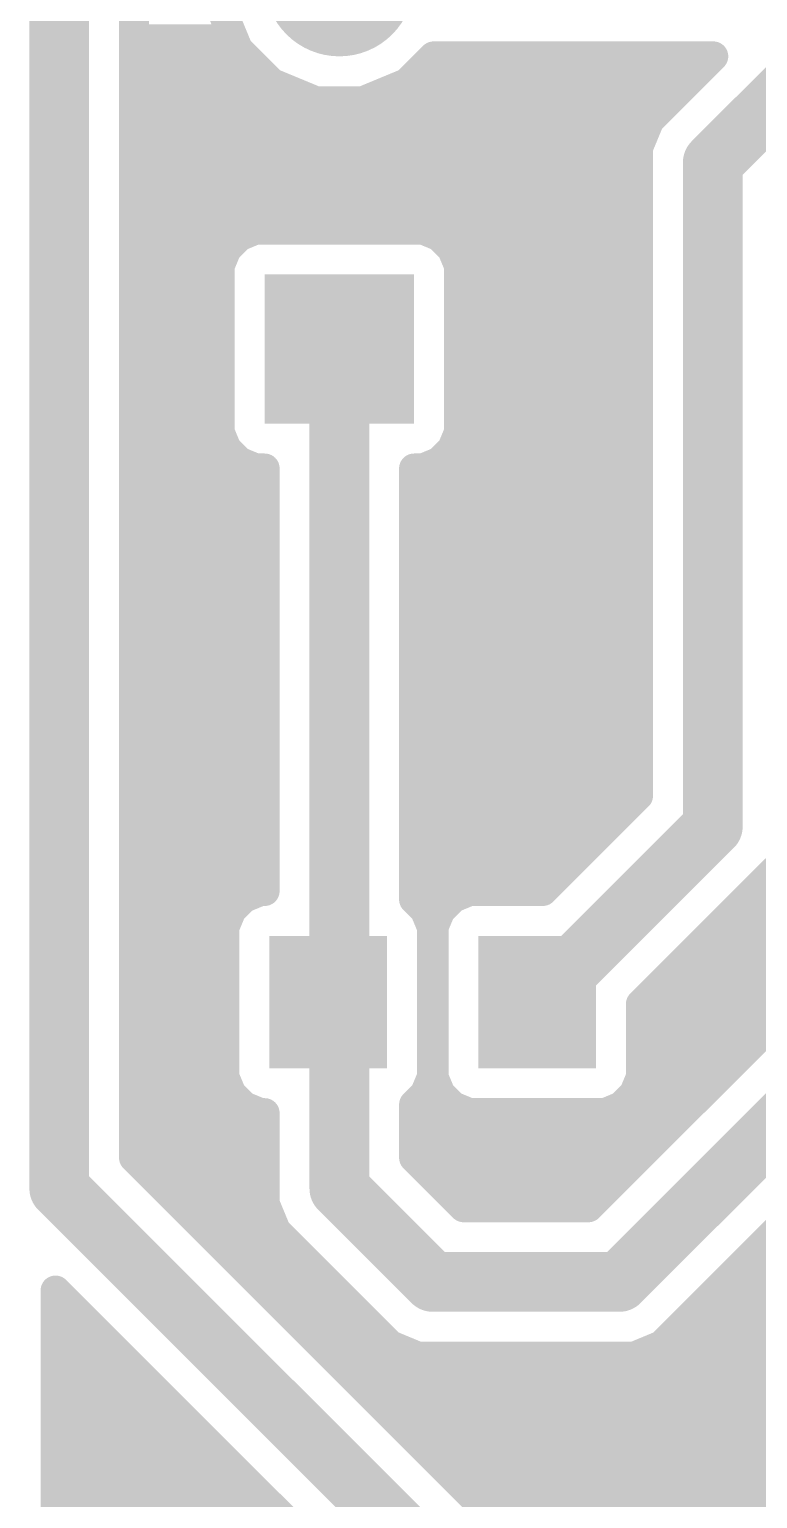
# Model space of a CAD drawing. Extents: x 0.9 to 48.7, y 1 to 48.5.
# Drawn here: x 0.86 to 10.77, y 11.02 to 31.02 of the extents above; entities that cross this region are included whole.
import ezdxf

# ---------------------------------------------------------------- set-up
doc = ezdxf.new("R2010")
doc.units = 0
for name, color, linetype in [('1', 22, 'CONTINUOUS'), ('17', 82, 'CONTINUOUS'), ('18', 82, 'CONTINUOUS')]:
    doc.layers.add(name, color=color, linetype=linetype)

# ---------------------------------------------------------------- blocks, each defined once
blk = doc.blocks.new('RECT')
blk.add_solid([(-0.5, -0.5), (0.5, -0.5), (-0.5, 0.5), (0.5, 0.5)])
blk = doc.blocks.new('SQUAREP')
blk.add_solid([(-0.5, -0.5), (0.5, -0.5), (-0.5, 0.5), (0.5, 0.5)])
blk = doc.blocks.new('ROUNDP')
at = {"const_width": 0.5}
blk.add_lwpolyline([(0, -0.25, 1), (0, 0.25, 1), (0, -0.25)], format="xyb", dxfattribs=at)
blk = doc.blocks.new('ROUNDV')
at = {"const_width": 0.5}
blk.add_lwpolyline([(0, -0.25, 1), (0, 0.25, 1), (0, -0.25)], format="xyb", dxfattribs=at)

msp = doc.modelspace()

# ---------------------------------------------------------------- linework, layer by layer
at = {"layer": '1'}
for points, const_width in [([(1.27, 35.56), (1.27, 15.24)], 0.8128), ([(2.286, 15.6608), (2.286, 35.1392)], 0.4064), ([(12.62, 31.67), (10.16, 29.21)], 0.8128), ([(3.4544, 31.3466), (3.7019, 30.7492)], 0.4064), ([(2.286, 30.8864), (3.645, 30.8864)], 0.4064), ([(3.7019, 30.7492), (4.1592, 30.2919)], 0.4064), ([(6.0008, 30.2919), (6.3629, 30.654)], 0.4064), ([(6.3629, 30.654), (10.1672, 30.654)], 0.4064), ([(10.1672, 30.654), (9.5845, 30.0713)], 0.4064), ([(2.286, 30.48), (3.971, 30.48)], 0.4064), ([(6.1889, 30.48), (9.9932, 30.48)], 0.4064), ([(4.1592, 30.2919), (4.7566, 30.0444)], 0.4064), ([(5.4034, 30.0444), (6.0008, 30.2919)], 0.4064), ([(2.286, 30.0736), (4.6862, 30.0736)], 0.4064), ([(4.7566, 30.0444), (5.4034, 30.0444)], 0.4064), ([(5.4738, 30.0736), (9.5868, 30.0736)], 0.4064), ([(9.5845, 30.0713), (9.2987, 29.7855)], 0.4064), ([(9.5845, 30.0713), (9.5845, 30.0713)], 0.4064), ([(2.286, 29.6672), (9.2497, 29.6672)], 0.4064), ([(9.2987, 29.7855), (9.144, 29.4121)], 0.4064), ([(9.144, 29.4121), (9.144, 20.5888)], 0.4064), ([(10.16, 29.21), (10.16, 20.168)], 0.8128), ([(2.286, 29.2608), (9.144, 29.2608)], 0.4064), ([(2.286, 28.8544), (9.144, 28.8544)], 0.4064), ([(2.286, 28.448), (9.144, 28.448)], 0.4064), ([(3.7187, 28.2028), (3.5472, 28.0313)], 0.4064), ([(3.9427, 28.2956), (3.7187, 28.2028)], 0.4064), ([(6.2173, 28.2956), (3.9427, 28.2956)], 0.4064), ([(6.4413, 28.2028), (6.2173, 28.2956)], 0.4064), ([(6.6128, 28.0313), (6.4413, 28.2028)], 0.4064), ([(2.286, 28.0416), (3.5575, 28.0416)], 0.4064), ([(3.5472, 28.0313), (3.4544, 27.8073)], 0.4064), ([(6.6025, 28.0416), (9.144, 28.0416)], 0.4064), ([(6.7056, 27.8073), (6.6128, 28.0313)], 0.4064), ([(3.4544, 27.8073), (3.4544, 25.5327)], 0.4064), ([(6.7056, 25.5327), (6.7056, 27.8073)], 0.4064), ([(2.286, 27.6352), (3.4544, 27.6352)], 0.4064), ([(6.7056, 27.6352), (9.144, 27.6352)], 0.4064), ([(2.286, 27.2288), (3.4544, 27.2288)], 0.4064), ([(6.7056, 27.2288), (9.144, 27.2288)], 0.4064), ([(2.286, 26.8224), (3.4544, 26.8224)], 0.4064), ([(5.08, 26.67), (5.08, 17.932)], 0.8128), ([(6.7056, 26.8224), (9.144, 26.8224)], 0.4064), ([(2.286, 26.416), (3.4544, 26.416)], 0.4064), ([(6.7056, 26.416), (9.144, 26.416)], 0.4064), ([(2.286, 26.0096), (3.4544, 26.0096)], 0.4064), ([(6.7056, 26.0096), (9.144, 26.0096)], 0.4064), ([(2.286, 25.6032), (3.4544, 25.6032)], 0.4064), ([(6.7056, 25.6032), (9.144, 25.6032)], 0.4064), ([(3.4544, 25.5327), (3.5472, 25.3087)], 0.4064), ([(6.6128, 25.3087), (6.7056, 25.5327)], 0.4064), ([(3.5472, 25.3087), (3.7187, 25.1372)], 0.4064), ([(6.4413, 25.1372), (6.6128, 25.3087)], 0.4064), ([(2.286, 25.1968), (3.6591, 25.1968)], 0.4064), ([(3.7187, 25.1372), (3.9427, 25.0444)], 0.4064), ([(3.9427, 25.0444), (4.064, 25.0444)], 0.4064), ([(4.064, 25.0444), (4.064, 19.2911)], 0.4064), ([(6.096, 19.1756), (6.096, 25.0444)], 0.4064), ([(6.096, 25.0444), (6.2173, 25.0444)], 0.4064), ([(6.2173, 25.0444), (6.4413, 25.1372)], 0.4064), ([(6.5009, 25.1968), (9.144, 25.1968)], 0.4064), ([(2.286, 24.7904), (4.064, 24.7904)], 0.4064), ([(6.096, 24.7904), (9.144, 24.7904)], 0.4064), ([(2.286, 24.384), (4.064, 24.384)], 0.4064), ([(6.096, 24.384), (9.144, 24.384)], 0.4064), ([(2.286, 23.9776), (4.064, 23.9776)], 0.4064), ([(6.096, 23.9776), (9.144, 23.9776)], 0.4064), ([(2.286, 23.5712), (4.064, 23.5712)], 0.4064), ([(6.096, 23.5712), (9.144, 23.5712)], 0.4064), ([(2.286, 23.1648), (4.064, 23.1648)], 0.4064), ([(6.096, 23.1648), (9.144, 23.1648)], 0.4064), ([(2.286, 22.7584), (4.064, 22.7584)], 0.4064), ([(6.096, 22.7584), (9.144, 22.7584)], 0.4064), ([(2.286, 22.352), (4.064, 22.352)], 0.4064), ([(6.096, 22.352), (9.144, 22.352)], 0.4064), ([(2.286, 21.9456), (4.064, 21.9456)], 0.4064), ([(6.096, 21.9456), (9.144, 21.9456)], 0.4064), ([(2.286, 21.5392), (4.064, 21.5392)], 0.4064), ([(6.096, 21.5392), (9.144, 21.5392)], 0.4064), ([(2.286, 21.1328), (4.064, 21.1328)], 0.4064), ([(6.096, 21.1328), (9.144, 21.1328)], 0.4064), ([(2.286, 20.7264), (4.064, 20.7264)], 0.4064), ([(6.096, 20.7264), (9.144, 20.7264)], 0.4064), ([(9.144, 20.5888), (7.8463, 19.2911)], 0.4064), ([(2.286, 20.32), (4.064, 20.32)], 0.4064), ([(6.096, 20.32), (8.8752, 20.32)], 0.4064), ([(10.16, 20.168), (7.772, 17.78)], 0.8128), ([(2.286, 19.9136), (4.064, 19.9136)], 0.4064), ([(6.096, 19.9136), (8.4688, 19.9136)], 0.4064), ([(2.286, 19.5072), (4.064, 19.5072)], 0.4064), ([(6.096, 19.5072), (8.0624, 19.5072)], 0.4064), ([(9.1816, 17.7528), (11.0213, 19.5925)], 0.4064), ([(10.936, 19.5072), (11.684, 19.5072)], 0.4064), ([(3.7827, 19.1983), (3.6112, 19.0268)], 0.4064), ([(4.0067, 19.2911), (3.7827, 19.1983)], 0.4064), ([(4.064, 19.2911), (4.0067, 19.2911)], 0.4064), ([(6.6267, 19.1983), (6.4552, 19.0268)], 0.4064), ([(6.8507, 19.2911), (6.6267, 19.1983)], 0.4064), ([(7.8463, 19.2911), (6.8507, 19.2911)], 0.4064), ([(2.286, 19.1008), (3.6852, 19.1008)], 0.4064), ([(3.6112, 19.0268), (3.5184, 18.8028)], 0.4064), ([(6.2448, 19.0268), (6.096, 19.1756)], 0.4064), ([(6.1708, 19.1008), (6.5292, 19.1008)], 0.4064), ([(6.3376, 18.8028), (6.2448, 19.0268)], 0.4064), ([(6.4552, 19.0268), (6.3624, 18.8028)], 0.4064), ([(10.5296, 19.1008), (11.684, 19.1008)], 0.4064), ([(3.5184, 18.8028), (3.5184, 16.7572)], 0.4064), ([(6.3376, 16.7572), (6.3376, 18.8028)], 0.4064), ([(6.3624, 18.8028), (6.3624, 16.7572)], 0.4064), ([(2.286, 18.6944), (3.5184, 18.6944)], 0.4064), ([(6.3376, 18.6944), (6.3624, 18.6944)], 0.4064), ([(10.1232, 18.6944), (11.684, 18.6944)], 0.4064), ([(2.286, 18.288), (3.5184, 18.288)], 0.4064), ([(6.3376, 18.288), (6.3624, 18.288)], 0.4064), ([(11.684, 18.2008), (8.4692, 14.986)], 0.4064), ([(9.7168, 18.288), (11.684, 18.288)], 0.4064), ([(5.08, 17.932), (4.928, 17.78)], 0.8128), ([(2.286, 17.8816), (3.5184, 17.8816)], 0.4064), ([(5.08, 17.628), (5.08, 15.24)], 0.8128), ([(6.3376, 17.8816), (6.3624, 17.8816)], 0.4064), ([(12.7, 17.78), (8.89, 13.97)], 0.8128), ([(9.3104, 17.8816), (11.3648, 17.8816)], 0.4064), ([(5.08, 17.628), (4.928, 17.78)], 0.4064), ([(9.1816, 16.7572), (9.1816, 17.7528)], 0.4064), ([(2.286, 17.4752), (3.5184, 17.4752)], 0.4064), ([(6.3376, 17.4752), (6.3624, 17.4752)], 0.4064), ([(9.1816, 17.4752), (10.9584, 17.4752)], 0.4064), ([(9.7513, 13.3945), (13.5613, 17.2045)], 0.4064), ([(2.286, 17.0688), (3.5184, 17.0688)], 0.4064), ([(6.3376, 17.0688), (6.3624, 17.0688)], 0.4064), ([(9.1816, 17.0688), (10.552, 17.0688)], 0.4064), ([(2.286, 16.6624), (3.5577, 16.6624)], 0.4064), ([(3.5184, 16.7572), (3.6112, 16.5332)], 0.4064), ([(6.2448, 16.5332), (6.3376, 16.7572)], 0.4064), ([(6.2983, 16.6624), (6.4017, 16.6624)], 0.4064), ([(6.3624, 16.7572), (6.4552, 16.5332)], 0.4064), ([(9.0888, 16.5332), (9.1816, 16.7572)], 0.4064), ([(9.1423, 16.6624), (10.1456, 16.6624)], 0.4064), ([(3.6112, 16.5332), (3.7827, 16.3617)], 0.4064), ([(6.096, 16.3844), (6.2448, 16.5332)], 0.4064), ([(6.4552, 16.5332), (6.6267, 16.3617)], 0.4064), ([(8.9173, 16.3617), (9.0888, 16.5332)], 0.4064), ([(2.286, 16.256), (4.064, 16.256)], 0.4064), ([(3.7827, 16.3617), (4.0067, 16.2689)], 0.4064), ([(4.0067, 16.2689), (4.064, 16.2689)], 0.4064), ([(4.064, 16.2689), (4.064, 15.0379)], 0.4064), ([(6.096, 15.6608), (6.096, 16.3844)], 0.4064), ([(6.096, 16.256), (9.7392, 16.256)], 0.4064), ([(6.6267, 16.3617), (6.8507, 16.2689)], 0.4064), ([(6.8507, 16.2689), (8.6933, 16.2689)], 0.4064), ([(8.6933, 16.2689), (8.9173, 16.3617)], 0.4064), ([(2.286, 15.8496), (4.064, 15.8496)], 0.4064), ([(6.096, 15.8496), (9.3328, 15.8496)], 0.4064), ([(8.0408, 9.906), (2.286, 15.6608)], 0.4064), ([(6.7708, 14.986), (6.096, 15.6608)], 0.4064), ([(1.27, 15.24), (7.62, 8.89)], 0.8128), ([(2.5036, 15.4432), (4.064, 15.4432)], 0.4064), ([(5.08, 15.24), (6.35, 13.97)], 0.8128), ([(6.3136, 15.4432), (8.9264, 15.4432)], 0.4064), ([(2.91, 15.0368), (4.0645, 15.0368)], 0.4064), ([(4.064, 15.0379), (4.2187, 14.6645)], 0.4064), ([(6.72, 15.0368), (8.52, 15.0368)], 0.4064), ([(8.4692, 14.986), (6.7708, 14.986)], 0.4064), ([(3.3164, 14.6304), (4.2528, 14.6304)], 0.4064), ([(4.2187, 14.6645), (5.4887, 13.3945)], 0.4064), ([(3.7228, 14.224), (4.6592, 14.224)], 0.4064), ([(10.5808, 14.224), (11.7055, 14.224)], 0.4064), ([(6.35, 13.97), (8.89, 13.97)], 0.8128), ([(1.2192, 1.2192), (1.2192, 13.854)], 0.4064), ([(1.2192, 13.854), (6.7587, 8.3145)], 0.4064), ([(1.2192, 13.8176), (1.2556, 13.8176)], 0.4064), ([(4.1292, 13.8176), (5.0656, 13.8176)], 0.4064), ([(10.1744, 13.8176), (11.684, 13.8176)], 0.4064), ([(1.2192, 13.4112), (1.662, 13.4112)], 0.4064), ([(4.5356, 13.4112), (5.472, 13.4112)], 0.4064), ([(9.768, 13.4112), (11.684, 13.4112)], 0.4064), ([(5.4887, 13.3945), (5.7745, 13.1087)], 0.4064), ([(9.4655, 13.1087), (9.7513, 13.3945)], 0.4064), ([(1.2192, 13.0048), (2.0684, 13.0048)], 0.4064), ([(4.942, 13.0048), (6.0253, 13.0048)], 0.4064), ([(5.7745, 13.1087), (6.1479, 12.954)], 0.4064), ([(9.0921, 12.954), (9.4655, 13.1087)], 0.4064), ([(9.2147, 13.0048), (11.684, 13.0048)], 0.4064), ([(6.1479, 12.954), (9.0921, 12.954)], 0.4064), ([(1.2192, 12.5984), (2.4748, 12.5984)], 0.4064), ([(5.3484, 12.5984), (11.684, 12.5984)], 0.4064), ([(1.2192, 12.192), (2.8812, 12.192)], 0.4064), ([(5.7548, 12.192), (11.684, 12.192)], 0.4064), ([(1.2192, 11.7856), (3.2876, 11.7856)], 0.4064), ([(6.1612, 11.7856), (11.684, 11.7856)], 0.4064), ([(1.2192, 11.3792), (3.694, 11.3792)], 0.4064), ([(6.5676, 11.3792), (11.684, 11.3792)], 0.4064), ([(1.2192, 10.9728), (4.1004, 10.9728)], 0.4064), ([(6.974, 10.9728), (11.684, 10.9728)], 0.4064)]:
    msp.add_lwpolyline(points, dxfattribs=dict(at, const_width=const_width))
for points, const_width in [([(2.286, 30.988, 1), (2.286, 30.7848)], 0.2032), ([(3.645, 30.7848, 1), (3.645, 30.988)], 0.2032), ([(3.7737, 30.821, 1), (3.63, 30.6773)], 0.2032), ([(3.608, 30.7103, 1), (3.7957, 30.788)], 0.2032), ([(6.3629, 30.7556, 1), (6.3629, 30.5524)], 0.2032), ([(6.4348, 30.5822, 1), (6.2911, 30.7258)], 0.2032), ([(10.239, 30.5822, 1), (10.0953, 30.7258)], 0.2032), ([(10.1672, 30.5524, 1), (10.1672, 30.7556)], 0.2032), ([(2.286, 30.5816, 1), (2.286, 30.3784)], 0.2032), ([(3.971, 30.3784, 1), (3.971, 30.5816)], 0.2032), ([(6.1889, 30.5816, 1), (6.1889, 30.3784)], 0.2032), ([(9.9932, 30.3784, 1), (9.9932, 30.5816)], 0.2032), ([(4.198, 30.3857, 1), (4.1203, 30.198)], 0.2032), ([(4.0873, 30.22, 1), (4.231, 30.3637)], 0.2032), ([(5.929, 30.3637, 1), (6.0727, 30.22)], 0.2032), ([(6.0397, 30.198, 1), (5.9619, 30.3857)], 0.2032), ([(2.286, 30.1752, 1), (2.286, 29.972)], 0.2032), ([(4.7566, 30.146, 1), (4.7566, 29.9428)], 0.2032), ([(4.6862, 29.972, 1), (4.6862, 30.1752)], 0.2032), ([(4.7178, 29.9505, 1), (4.7955, 30.1383)], 0.2032), ([(5.3645, 30.1383, 1), (5.4422, 29.9505)], 0.2032), ([(5.4738, 30.1752, 1), (5.4738, 29.972)], 0.2032), ([(5.4034, 29.9428, 1), (5.4034, 30.146)], 0.2032), ([(9.5126, 30.1432, 1), (9.6563, 29.9995)], 0.2032), ([(9.5845, 30.1729, 1), (9.5845, 29.9697)], 0.2032), ([(9.6563, 29.9995, 1), (9.5126, 30.1432)], 0.2032), ([(9.5845, 29.9697, 1), (9.5845, 30.1729)], 0.2032), ([(9.5868, 29.972, 1), (9.5868, 30.1752)], 0.2032), ([(2.286, 29.7688, 1), (2.286, 29.5656)], 0.2032), ([(9.2268, 29.8574, 1), (9.3705, 29.7137)], 0.2032), ([(9.3925, 29.7466, 1), (9.2048, 29.8244)], 0.2032), ([(9.2497, 29.5656, 1), (9.2497, 29.7688)], 0.2032), ([(9.2456, 29.4121, 1), (9.0424, 29.4121)], 0.2032), ([(10.3632, 29.21, 1), (9.9568, 29.21)], 0.4064), ([(2.286, 29.3624, 1), (2.286, 29.1592)], 0.2032), ([(9.0501, 29.451, 1), (9.2379, 29.3732)], 0.2032), ([(9.144, 29.1592, 1), (9.144, 29.3624)], 0.2032), ([(10.0163, 29.3537, 1), (10.3037, 29.0663)], 0.4064), ([(2.286, 28.956, 1), (2.286, 28.7528)], 0.2032), ([(9.144, 28.7528, 1), (9.144, 28.956)], 0.2032), ([(2.286, 28.5496, 1), (2.286, 28.3464)], 0.2032), ([(9.144, 28.3464, 1), (9.144, 28.5496)], 0.2032), ([(3.7905, 28.1309, 1), (3.6468, 28.2746)], 0.2032), ([(3.9427, 28.3972, 1), (3.9427, 28.194)], 0.2032), ([(3.9816, 28.2017, 1), (3.9039, 28.3895)], 0.2032), ([(6.2561, 28.3895, 1), (6.1784, 28.2017)], 0.2032), ([(6.2173, 28.194, 1), (6.2173, 28.3972)], 0.2032), ([(6.5132, 28.2746, 1), (6.3695, 28.1309)], 0.2032), ([(2.286, 28.1432, 1), (2.286, 27.94)], 0.2032), ([(3.4754, 28.1032, 1), (3.619, 27.9595)], 0.2032), ([(3.6411, 27.9924, 1), (3.4533, 28.0702)], 0.2032), ([(3.5575, 27.94, 1), (3.5575, 28.1432)], 0.2032), ([(3.6798, 28.2967, 1), (3.7576, 28.1089)], 0.2032), ([(6.4024, 28.1089, 1), (6.4802, 28.2967)], 0.2032), ([(6.6025, 28.1432, 1), (6.6025, 27.94)], 0.2032), ([(6.7067, 28.0702, 1), (6.5189, 27.9924)], 0.2032), ([(6.5409, 27.9595, 1), (6.6846, 28.1032)], 0.2032), ([(9.144, 27.94, 1), (9.144, 28.1432)], 0.2032), ([(3.556, 27.8073, 1), (3.3528, 27.8073)], 0.2032), ([(6.8072, 27.8073, 1), (6.604, 27.8073)], 0.2032), ([(2.286, 27.7368, 1), (2.286, 27.5336)], 0.2032), ([(3.3605, 27.8461, 1), (3.5483, 27.7684)], 0.2032), ([(3.4544, 27.5336, 1), (3.4544, 27.7368)], 0.2032), ([(6.7056, 27.7368, 1), (6.7056, 27.5336)], 0.2032), ([(6.6117, 27.7684, 1), (6.7995, 27.8461)], 0.2032), ([(9.144, 27.5336, 1), (9.144, 27.7368)], 0.2032), ([(2.286, 27.3304, 1), (2.286, 27.1272)], 0.2032), ([(3.4544, 27.1272, 1), (3.4544, 27.3304)], 0.2032), ([(6.7056, 27.3304, 1), (6.7056, 27.1272)], 0.2032), ([(9.144, 27.1272, 1), (9.144, 27.3304)], 0.2032), ([(2.286, 26.924, 1), (2.286, 26.7208)], 0.2032), ([(3.4544, 26.7208, 1), (3.4544, 26.924)], 0.2032), ([(5.2832, 26.67, 1), (4.8768, 26.67)], 0.4064), ([(6.7056, 26.924, 1), (6.7056, 26.7208)], 0.2032), ([(9.144, 26.7208, 1), (9.144, 26.924)], 0.2032), ([(2.286, 26.5176, 1), (2.286, 26.3144)], 0.2032), ([(3.4544, 26.3144, 1), (3.4544, 26.5176)], 0.2032), ([(6.7056, 26.5176, 1), (6.7056, 26.3144)], 0.2032), ([(9.144, 26.3144, 1), (9.144, 26.5176)], 0.2032), ([(2.286, 26.1112, 1), (2.286, 25.908)], 0.2032), ([(3.4544, 25.908, 1), (3.4544, 26.1112)], 0.2032), ([(6.7056, 26.1112, 1), (6.7056, 25.908)], 0.2032), ([(9.144, 25.908, 1), (9.144, 26.1112)], 0.2032), ([(2.286, 25.7048, 1), (2.286, 25.5016)], 0.2032), ([(3.4544, 25.5016, 1), (3.4544, 25.7048)], 0.2032), ([(6.7056, 25.7048, 1), (6.7056, 25.5016)], 0.2032), ([(9.144, 25.5016, 1), (9.144, 25.7048)], 0.2032), ([(3.5483, 25.5716, 1), (3.3605, 25.4939)], 0.2032), ([(3.3528, 25.5327, 1), (3.556, 25.5327)], 0.2032), ([(6.604, 25.5327, 1), (6.8072, 25.5327)], 0.2032), ([(6.7995, 25.4939, 1), (6.6117, 25.5716)], 0.2032), ([(3.619, 25.3805, 1), (3.4754, 25.2368)], 0.2032), ([(3.4533, 25.2698, 1), (3.6411, 25.3476)], 0.2032), ([(6.5189, 25.3476, 1), (6.7067, 25.2698)], 0.2032), ([(6.6846, 25.2368, 1), (6.5409, 25.3805)], 0.2032), ([(2.286, 25.2984, 1), (2.286, 25.0952)], 0.2032), ([(3.7576, 25.2311, 1), (3.6798, 25.0433)], 0.2032), ([(3.6468, 25.0654, 1), (3.7905, 25.209)], 0.2032), ([(3.6591, 25.0952, 1), (3.6591, 25.2984)], 0.2032), ([(3.9427, 25.146, 1), (3.9427, 24.9428)], 0.2032), ([(3.9039, 24.9505, 1), (3.9816, 25.1383)], 0.2032), ([(4.1656, 25.0444, 1), (3.9624, 25.0444)], 0.2032), ([(4.064, 24.9428, 1), (4.064, 25.146)], 0.2032), ([(6.1976, 25.0444, 1), (5.9944, 25.0444)], 0.2032), ([(6.096, 25.146, 1), (6.096, 24.9428)], 0.2032), ([(6.1784, 25.1383, 1), (6.2561, 24.9505)], 0.2032), ([(6.2173, 24.9428, 1), (6.2173, 25.146)], 0.2032), ([(6.3695, 25.209, 1), (6.5132, 25.0654)], 0.2032), ([(6.5009, 25.2984, 1), (6.5009, 25.0952)], 0.2032), ([(6.4802, 25.0433, 1), (6.4024, 25.2311)], 0.2032), ([(9.144, 25.0952, 1), (9.144, 25.2984)], 0.2032), ([(2.286, 24.892, 1), (2.286, 24.6888)], 0.2032), ([(4.064, 24.6888, 1), (4.064, 24.892)], 0.2032), ([(6.096, 24.892, 1), (6.096, 24.6888)], 0.2032), ([(9.144, 24.6888, 1), (9.144, 24.892)], 0.2032), ([(2.286, 24.4856, 1), (2.286, 24.2824)], 0.2032), ([(4.064, 24.2824, 1), (4.064, 24.4856)], 0.2032), ([(6.096, 24.4856, 1), (6.096, 24.2824)], 0.2032), ([(9.144, 24.2824, 1), (9.144, 24.4856)], 0.2032), ([(2.286, 24.0792, 1), (2.286, 23.876)], 0.2032), ([(4.064, 23.876, 1), (4.064, 24.0792)], 0.2032), ([(6.096, 24.0792, 1), (6.096, 23.876)], 0.2032), ([(9.144, 23.876, 1), (9.144, 24.0792)], 0.2032), ([(2.286, 23.6728, 1), (2.286, 23.4696)], 0.2032), ([(4.064, 23.4696, 1), (4.064, 23.6728)], 0.2032), ([(6.096, 23.6728, 1), (6.096, 23.4696)], 0.2032), ([(9.144, 23.4696, 1), (9.144, 23.6728)], 0.2032), ([(2.286, 23.2664, 1), (2.286, 23.0632)], 0.2032), ([(4.064, 23.0632, 1), (4.064, 23.2664)], 0.2032), ([(6.096, 23.2664, 1), (6.096, 23.0632)], 0.2032), ([(9.144, 23.0632, 1), (9.144, 23.2664)], 0.2032), ([(2.286, 22.86, 1), (2.286, 22.6568)], 0.2032), ([(4.064, 22.6568, 1), (4.064, 22.86)], 0.2032), ([(6.096, 22.86, 1), (6.096, 22.6568)], 0.2032), ([(9.144, 22.6568, 1), (9.144, 22.86)], 0.2032), ([(2.286, 22.4536, 1), (2.286, 22.2504)], 0.2032), ([(4.064, 22.2504, 1), (4.064, 22.4536)], 0.2032), ([(6.096, 22.4536, 1), (6.096, 22.2504)], 0.2032), ([(9.144, 22.2504, 1), (9.144, 22.4536)], 0.2032), ([(2.286, 22.0472, 1), (2.286, 21.844)], 0.2032), ([(4.064, 21.844, 1), (4.064, 22.0472)], 0.2032), ([(6.096, 22.0472, 1), (6.096, 21.844)], 0.2032), ([(9.144, 21.844, 1), (9.144, 22.0472)], 0.2032), ([(2.286, 21.6408, 1), (2.286, 21.4376)], 0.2032), ([(4.064, 21.4376, 1), (4.064, 21.6408)], 0.2032), ([(6.096, 21.6408, 1), (6.096, 21.4376)], 0.2032), ([(9.144, 21.4376, 1), (9.144, 21.6408)], 0.2032), ([(2.286, 21.2344, 1), (2.286, 21.0312)], 0.2032), ([(4.064, 21.0312, 1), (4.064, 21.2344)], 0.2032), ([(6.096, 21.2344, 1), (6.096, 21.0312)], 0.2032), ([(9.144, 21.0312, 1), (9.144, 21.2344)], 0.2032), ([(2.286, 20.828, 1), (2.286, 20.6248)], 0.2032), ([(4.064, 20.6248, 1), (4.064, 20.828)], 0.2032), ([(6.096, 20.828, 1), (6.096, 20.6248)], 0.2032), ([(9.144, 20.6248, 1), (9.144, 20.828)], 0.2032), ([(9.0424, 20.5888, 1), (9.2456, 20.5888)], 0.2032), ([(9.2158, 20.517, 1), (9.0722, 20.6607)], 0.2032), ([(2.286, 20.4216, 1), (2.286, 20.2184)], 0.2032), ([(4.064, 20.2184, 1), (4.064, 20.4216)], 0.2032), ([(6.096, 20.4216, 1), (6.096, 20.2184)], 0.2032), ([(8.8752, 20.2184, 1), (8.8752, 20.4216)], 0.2032), ([(10.3037, 20.0243, 1), (10.0163, 20.3117)], 0.4064), ([(9.9568, 20.168, 1), (10.3632, 20.168)], 0.4064), ([(2.286, 20.0152, 1), (2.286, 19.812)], 0.2032), ([(4.064, 19.812, 1), (4.064, 20.0152)], 0.2032), ([(6.096, 20.0152, 1), (6.096, 19.812)], 0.2032), ([(8.4688, 19.812, 1), (8.4688, 20.0152)], 0.2032), ([(2.286, 19.6088, 1), (2.286, 19.4056)], 0.2032), ([(4.064, 19.4056, 1), (4.064, 19.6088)], 0.2032), ([(6.096, 19.6088, 1), (6.096, 19.4056)], 0.2032), ([(8.0624, 19.4056, 1), (8.0624, 19.6088)], 0.2032), ([(10.936, 19.6088, 1), (10.936, 19.4056)], 0.2032), ([(3.8545, 19.1264, 1), (3.7108, 19.2701)], 0.2032), ([(4.0067, 19.3927, 1), (4.0067, 19.1895)], 0.2032), ([(4.0456, 19.1972, 1), (3.9679, 19.385)], 0.2032), ([(4.064, 19.1895, 1), (4.064, 19.3927)], 0.2032), ([(6.6985, 19.1264, 1), (6.5548, 19.2701)], 0.2032), ([(6.8507, 19.3927, 1), (6.8507, 19.1895)], 0.2032), ([(6.8896, 19.1972, 1), (6.8119, 19.385)], 0.2032), ([(7.7744, 19.3629, 1), (7.9181, 19.2193)], 0.2032), ([(7.8463, 19.1895, 1), (7.8463, 19.3927)], 0.2032), ([(2.286, 19.2024, 1), (2.286, 18.9992)], 0.2032), ([(3.7051, 18.9879, 1), (3.5173, 19.0657)], 0.2032), ([(3.7438, 19.2922, 1), (3.8216, 19.1044)], 0.2032), ([(3.6852, 18.9992, 1), (3.6852, 19.2024)], 0.2032), ([(3.9624, 19.2911, 1), (4.1656, 19.2911)], 0.2032), ([(5.9944, 19.1756, 1), (6.1976, 19.1756)], 0.2032), ([(6.1678, 19.2474, 1), (6.0242, 19.1038)], 0.2032), ([(6.1708, 19.2024, 1), (6.1708, 18.9992)], 0.2032), ([(6.3387, 19.0657, 1), (6.1509, 18.9879)], 0.2032), ([(6.5491, 18.9879, 1), (6.3613, 19.0657)], 0.2032), ([(6.5878, 19.2922, 1), (6.6656, 19.1044)], 0.2032), ([(6.5292, 18.9992, 1), (6.5292, 19.2024)], 0.2032), ([(10.5296, 19.2024, 1), (10.5296, 18.9992)], 0.2032), ([(3.62, 18.8028, 1), (3.4168, 18.8028)], 0.2032), ([(3.5394, 19.0987, 1), (3.683, 18.955)], 0.2032), ([(6.1729, 18.955, 1), (6.3166, 19.0987)], 0.2032), ([(6.4392, 18.8028, 1), (6.236, 18.8028)], 0.2032), ([(6.464, 18.8028, 1), (6.2608, 18.8028)], 0.2032), ([(6.3834, 19.0987, 1), (6.527, 18.955)], 0.2032), ([(2.286, 18.796, 1), (2.286, 18.5928)], 0.2032), ([(3.4245, 18.8416, 1), (3.6123, 18.7639)], 0.2032), ([(3.5184, 18.5928, 1), (3.5184, 18.796)], 0.2032), ([(6.3376, 18.796, 1), (6.3376, 18.5928)], 0.2032), ([(6.2437, 18.7639, 1), (6.4315, 18.8416)], 0.2032), ([(6.2685, 18.8416, 1), (6.4563, 18.7639)], 0.2032), ([(6.3624, 18.5928, 1), (6.3624, 18.796)], 0.2032), ([(10.1232, 18.796, 1), (10.1232, 18.5928)], 0.2032), ([(2.286, 18.3896, 1), (2.286, 18.1864)], 0.2032), ([(3.5184, 18.1864, 1), (3.5184, 18.3896)], 0.2032), ([(6.3376, 18.3896, 1), (6.3376, 18.1864)], 0.2032), ([(6.3624, 18.1864, 1), (6.3624, 18.3896)], 0.2032), ([(9.7168, 18.3896, 1), (9.7168, 18.1864)], 0.2032), ([(5.2237, 17.7883, 1), (4.9363, 18.0757)], 0.4064), ([(2.286, 17.9832, 1), (2.286, 17.78)], 0.2032), ([(3.5184, 17.78, 1), (3.5184, 17.9832)], 0.2032), ([(4.7843, 17.9237, 1), (5.0717, 17.6363)], 0.4064), ([(4.8768, 17.932, 1), (5.2832, 17.932)], 0.4064), ([(5.2832, 17.628, 1), (4.8768, 17.628)], 0.4064), ([(6.3376, 17.9832, 1), (6.3376, 17.78)], 0.2032), ([(6.3624, 17.78, 1), (6.3624, 17.9832)], 0.2032), ([(7.6283, 17.9237, 1), (7.9157, 17.6363)], 0.4064), ([(9.3104, 17.9832, 1), (9.3104, 17.78)], 0.2032), ([(4.9998, 17.8518, 1), (4.8562, 17.7082)], 0.2032), ([(5.0082, 17.5562, 1), (5.1518, 17.6998)], 0.2032), ([(9.2832, 17.7528, 1), (9.08, 17.7528)], 0.2032), ([(9.1098, 17.8246, 1), (9.2534, 17.6809)], 0.2032), ([(2.286, 17.5768, 1), (2.286, 17.3736)], 0.2032), ([(3.5184, 17.3736, 1), (3.5184, 17.5768)], 0.2032), ([(6.3376, 17.5768, 1), (6.3376, 17.3736)], 0.2032), ([(6.3624, 17.3736, 1), (6.3624, 17.5768)], 0.2032), ([(9.1816, 17.5768, 1), (9.1816, 17.3736)], 0.2032), ([(2.286, 17.1704, 1), (2.286, 16.9672)], 0.2032), ([(3.5184, 16.9672, 1), (3.5184, 17.1704)], 0.2032), ([(6.3376, 17.1704, 1), (6.3376, 16.9672)], 0.2032), ([(6.3624, 16.9672, 1), (6.3624, 17.1704)], 0.2032), ([(9.1816, 17.1704, 1), (9.1816, 16.9672)], 0.2032), ([(10.552, 16.9672, 1), (10.552, 17.1704)], 0.2032), ([(2.286, 16.764, 1), (2.286, 16.5608)], 0.2032), ([(3.6123, 16.7961, 1), (3.4245, 16.7184)], 0.2032), ([(3.4168, 16.7572, 1), (3.62, 16.7572)], 0.2032), ([(3.5577, 16.5608, 1), (3.5577, 16.764)], 0.2032), ([(6.2983, 16.764, 1), (6.2983, 16.5608)], 0.2032), ([(6.236, 16.7572, 1), (6.4392, 16.7572)], 0.2032), ([(6.4315, 16.7184, 1), (6.2437, 16.7961)], 0.2032), ([(6.4563, 16.7961, 1), (6.2685, 16.7184)], 0.2032), ([(6.2608, 16.7572, 1), (6.464, 16.7572)], 0.2032), ([(6.4017, 16.5608, 1), (6.4017, 16.764)], 0.2032), ([(9.1423, 16.764, 1), (9.1423, 16.5608)], 0.2032), ([(9.08, 16.7572, 1), (9.2832, 16.7572)], 0.2032), ([(9.2755, 16.7184, 1), (9.0877, 16.7961)], 0.2032), ([(10.1456, 16.5608, 1), (10.1456, 16.764)], 0.2032), ([(3.683, 16.605, 1), (3.5394, 16.4613)], 0.2032), ([(3.5173, 16.4943, 1), (3.7051, 16.5721)], 0.2032), ([(6.1509, 16.5721, 1), (6.3387, 16.4943)], 0.2032), ([(6.3166, 16.4613, 1), (6.1729, 16.605)], 0.2032), ([(6.527, 16.605, 1), (6.3834, 16.4613)], 0.2032), ([(6.3613, 16.4943, 1), (6.5491, 16.5721)], 0.2032), ([(8.9949, 16.5721, 1), (9.1827, 16.4943)], 0.2032), ([(9.1606, 16.4613, 1), (9.0169, 16.605)], 0.2032), ([(2.286, 16.3576, 1), (2.286, 16.1544)], 0.2032), ([(3.8216, 16.4556, 1), (3.7438, 16.2678)], 0.2032), ([(3.7108, 16.2899, 1), (3.8545, 16.4335)], 0.2032), ([(4.0067, 16.3705, 1), (4.0067, 16.1673)], 0.2032), ([(4.1656, 16.2689, 1), (3.9624, 16.2689)], 0.2032), ([(3.9679, 16.175, 1), (4.0456, 16.3628)], 0.2032), ([(4.064, 16.1673, 1), (4.064, 16.3705)], 0.2032), ([(4.064, 16.1544, 1), (4.064, 16.3576)], 0.2032), ([(6.1976, 16.3844, 1), (5.9944, 16.3844)], 0.2032), ([(6.096, 16.3576, 1), (6.096, 16.1544)], 0.2032), ([(6.0242, 16.4562, 1), (6.1678, 16.3126)], 0.2032), ([(6.6656, 16.4556, 1), (6.5878, 16.2678)], 0.2032), ([(6.5548, 16.2899, 1), (6.6985, 16.4335)], 0.2032), ([(6.8507, 16.3705, 1), (6.8507, 16.1673)], 0.2032), ([(6.8119, 16.175, 1), (6.8896, 16.3628)], 0.2032), ([(8.6544, 16.3628, 1), (8.7321, 16.175)], 0.2032), ([(8.6933, 16.1673, 1), (8.6933, 16.3705)], 0.2032), ([(8.8455, 16.4335, 1), (8.9892, 16.2899)], 0.2032), ([(8.9562, 16.2678, 1), (8.8784, 16.4556)], 0.2032), ([(9.7392, 16.1544, 1), (9.7392, 16.3576)], 0.2032), ([(2.286, 15.9512, 1), (2.286, 15.748)], 0.2032), ([(4.064, 15.748, 1), (4.064, 15.9512)], 0.2032), ([(6.096, 15.9512, 1), (6.096, 15.748)], 0.2032), ([(9.3328, 15.748, 1), (9.3328, 15.9512)], 0.2032), ([(2.3578, 15.7327, 1), (2.2142, 15.589)], 0.2032), ([(6.1678, 15.7327, 1), (6.0242, 15.589)], 0.2032), ([(1.4137, 15.3837, 1), (1.1263, 15.0963)], 0.4064), ([(2.1844, 15.6608, 1), (2.3876, 15.6608)], 0.2032), ([(2.5036, 15.5448, 1), (2.5036, 15.3416)], 0.2032), ([(4.064, 15.3416, 1), (4.064, 15.5448)], 0.2032), ([(5.2237, 15.3837, 1), (4.9363, 15.0963)], 0.4064), ([(5.9944, 15.6608, 1), (6.1976, 15.6608)], 0.2032), ([(6.3136, 15.5448, 1), (6.3136, 15.3416)], 0.2032), ([(8.9264, 15.3416, 1), (8.9264, 15.5448)], 0.2032), ([(1.0668, 15.24, 1), (1.4732, 15.24)], 0.4064), ([(4.8768, 15.24, 1), (5.2832, 15.24)], 0.4064), ([(2.91, 15.1384, 1), (2.91, 14.9352)], 0.2032), ([(4.1579, 15.0768, 1), (3.9701, 14.999)], 0.2032), ([(4.0645, 14.9352, 1), (4.0645, 15.1384)], 0.2032), ([(6.72, 15.1384, 1), (6.72, 14.9352)], 0.2032), ([(8.52, 14.9352, 1), (8.52, 15.1384)], 0.2032), ([(3.9624, 15.0379, 1), (4.1656, 15.0379)], 0.2032), ([(6.7708, 15.0876, 1), (6.7708, 14.8844)], 0.2032), ([(6.699, 14.9142, 1), (6.8427, 15.0578)], 0.2032), ([(8.3973, 15.0578, 1), (8.541, 14.9142)], 0.2032), ([(8.4692, 14.8844, 1), (8.4692, 15.0876)], 0.2032), ([(3.3164, 14.732, 1), (3.3164, 14.5288)], 0.2032), ([(4.2905, 14.7363, 1), (4.1468, 14.5926)], 0.2032), ([(4.1248, 14.6256, 1), (4.3125, 14.7034)], 0.2032), ([(4.2528, 14.5288, 1), (4.2528, 14.732)], 0.2032), ([(3.7228, 14.3256, 1), (3.7228, 14.1224)], 0.2032), ([(4.6592, 14.1224, 1), (4.6592, 14.3256)], 0.2032), ([(10.5808, 14.3256, 1), (10.5808, 14.1224)], 0.2032), ([(6.35, 14.1732, 1), (6.35, 13.7668)], 0.4064), ([(6.2063, 13.8263, 1), (6.4937, 14.1137)], 0.4064), ([(8.7463, 14.1137, 1), (9.0337, 13.8263)], 0.4064), ([(8.89, 13.7668, 1), (8.89, 14.1732)], 0.4064), ([(1.3208, 13.854, 1), (1.1176, 13.854)], 0.2032), ([(1.291, 13.9258, 1), (1.1474, 13.7821)], 0.2032), ([(1.2192, 13.9192, 1), (1.2192, 13.716)], 0.2032), ([(1.2556, 13.716, 1), (1.2556, 13.9192)], 0.2032), ([(4.1292, 13.9192, 1), (4.1292, 13.716)], 0.2032), ([(5.0656, 13.716, 1), (5.0656, 13.9192)], 0.2032), ([(10.1744, 13.9192, 1), (10.1744, 13.716)], 0.2032), ([(1.2192, 13.5128, 1), (1.2192, 13.3096)], 0.2032), ([(1.662, 13.3096, 1), (1.662, 13.5128)], 0.2032), ([(4.5356, 13.5128, 1), (4.5356, 13.3096)], 0.2032), ([(5.472, 13.3096, 1), (5.472, 13.5128)], 0.2032), ([(9.768, 13.5128, 1), (9.768, 13.3096)], 0.2032), ([(5.5605, 13.4663, 1), (5.4168, 13.3226)], 0.2032), ([(5.4168, 13.3226, 1), (5.5605, 13.4663)], 0.2032), ([(9.6795, 13.4663, 1), (9.8232, 13.3226)], 0.2032), ([(9.8232, 13.3226, 1), (9.6795, 13.4663)], 0.2032), ([(1.2192, 13.1064, 1), (1.2192, 12.9032)], 0.2032), ([(2.0684, 12.9032, 1), (2.0684, 13.1064)], 0.2032), ([(4.942, 13.1064, 1), (4.942, 12.9032)], 0.2032), ([(5.8134, 13.2025, 1), (5.7356, 13.0148)], 0.2032), ([(5.7026, 13.0368, 1), (5.8463, 13.1805)], 0.2032), ([(6.0253, 12.9032, 1), (6.0253, 13.1064)], 0.2032), ([(9.2147, 13.1064, 1), (9.2147, 12.9032)], 0.2032), ([(9.3937, 13.1805, 1), (9.5374, 13.0368)], 0.2032), ([(9.5044, 13.0148, 1), (9.4266, 13.2025)], 0.2032), ([(6.1479, 13.0556, 1), (6.1479, 12.8524)], 0.2032), ([(6.109, 12.8601, 1), (6.1868, 13.0479)], 0.2032), ([(9.0532, 13.0479, 1), (9.131, 12.8601)], 0.2032), ([(9.0921, 12.8524, 1), (9.0921, 13.0556)], 0.2032), ([(1.2192, 12.7, 1), (1.2192, 12.4968)], 0.2032), ([(2.4748, 12.4968, 1), (2.4748, 12.7)], 0.2032), ([(5.3484, 12.7, 1), (5.3484, 12.4968)], 0.2032), ([(1.2192, 12.2936, 1), (1.2192, 12.0904)], 0.2032), ([(2.8812, 12.0904, 1), (2.8812, 12.2936)], 0.2032), ([(5.7548, 12.2936, 1), (5.7548, 12.0904)], 0.2032), ([(1.2192, 11.8872, 1), (1.2192, 11.684)], 0.2032), ([(3.2876, 11.684, 1), (3.2876, 11.8872)], 0.2032), ([(6.1612, 11.8872, 1), (6.1612, 11.684)], 0.2032), ([(1.2192, 11.4808, 1), (1.2192, 11.2776)], 0.2032), ([(3.694, 11.2776, 1), (3.694, 11.4808)], 0.2032), ([(6.5676, 11.4808, 1), (6.5676, 11.2776)], 0.2032), ([(1.2192, 11.0744, 1), (1.2192, 10.8712)], 0.2032), ([(4.1004, 10.8712, 1), (4.1004, 11.0744)], 0.2032), ([(6.974, 11.0744, 1), (6.974, 10.8712)], 0.2032)]:
    msp.add_lwpolyline(points, format="xyb", dxfattribs=dict(at, const_width=const_width))

# ---------------------------------------------------------------- block references
at = {"layer": '1', "xscale": 1.6, "yscale": 1.803}
for p in [(4.928, 17.78), (7.772, 17.78)]:
    msp.add_blockref('RECT', p, dxfattribs=at)
at = {"layer": '17', "xscale": 2.032, "yscale": 2.032, "rotation": 90}
for name, p in [('ROUNDP', (5.08, 31.67)), ('SQUAREP', (5.08, 26.67))]:
    msp.add_blockref(name, p, dxfattribs=at)
at = {"layer": '18', "xscale": 1.6764, "yscale": 1.6764}
msp.add_blockref('ROUNDV', (5.08, 31.75), dxfattribs=at)

doc.saveas('drawing.dxf')
